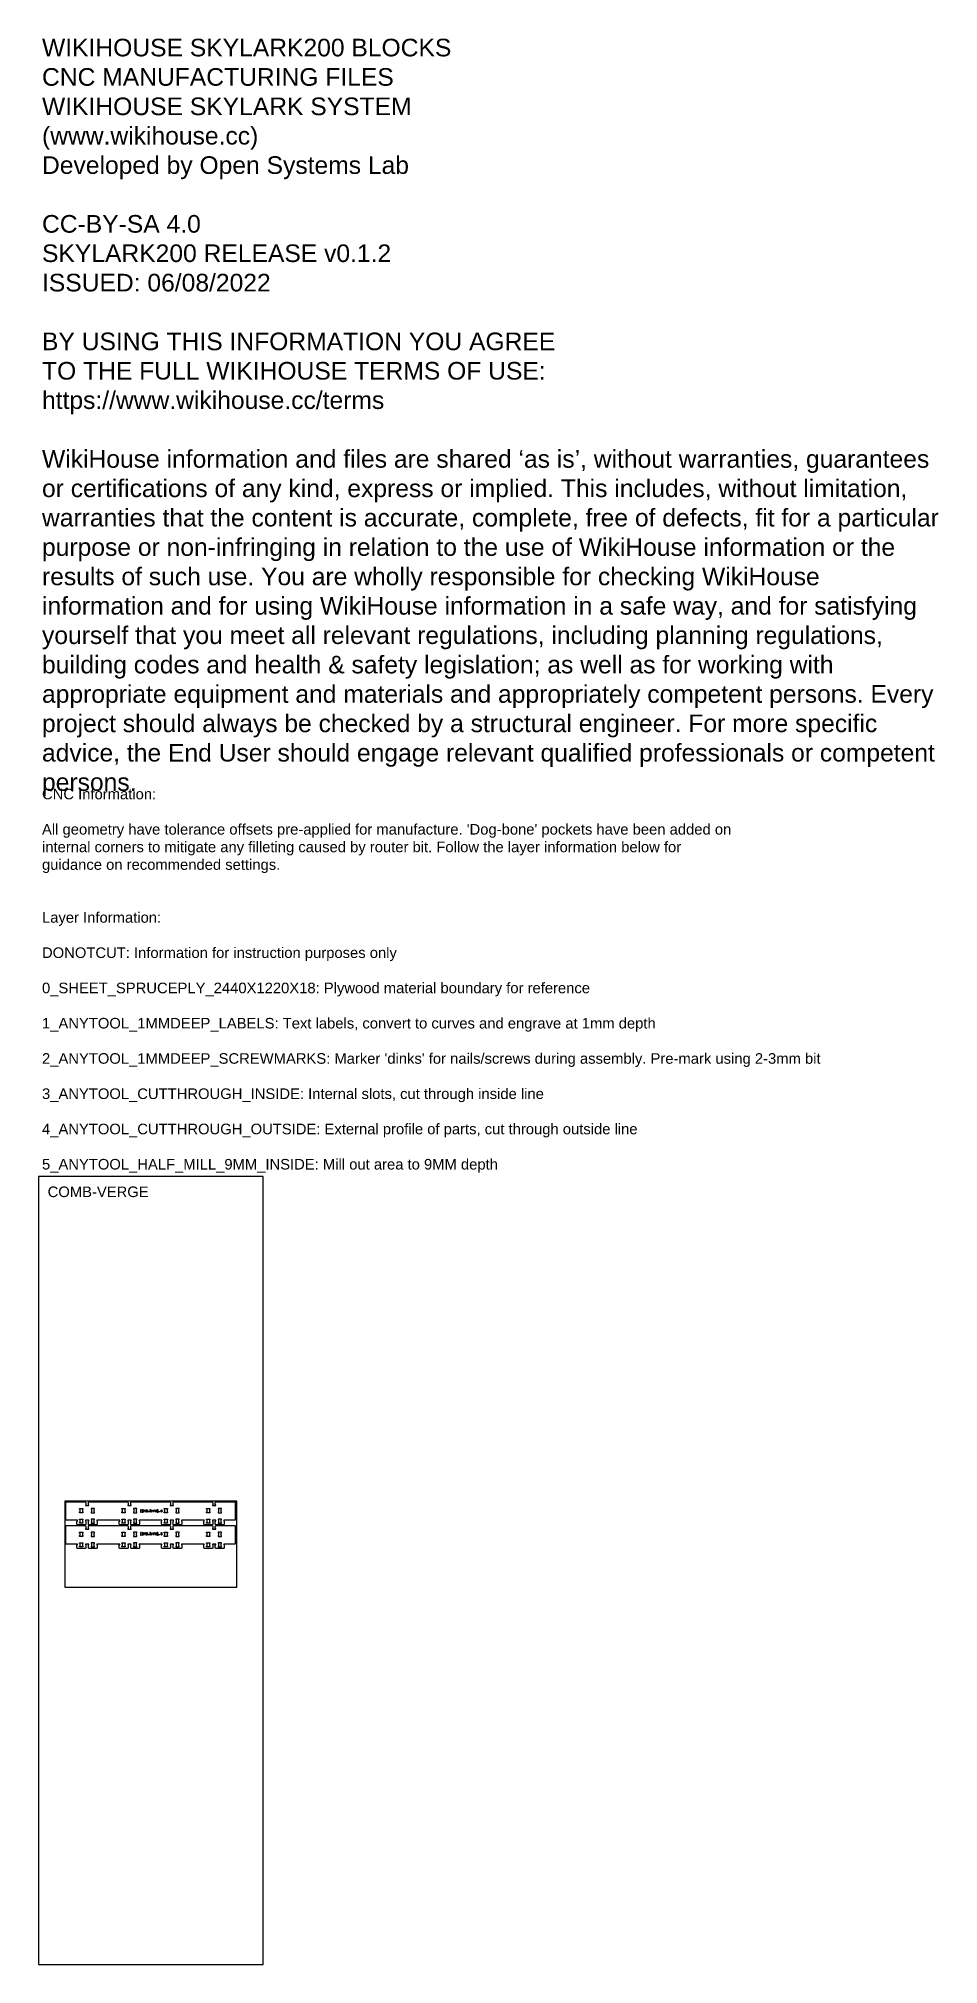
# Model space of a CAD drawing. Header units: millimetres. Extents: x 0 to 12757, y 0 to 27318.
import ezdxf

# ---------------------------------------------------------------- set-up
doc = ezdxf.new("R2010")
doc.units = ezdxf.units.MM
for name, color, linetype, true_color in [('0_SHEET_SPRUCEPLY_2440X122', 1, 'Continuous', 0xff0000), ('1_ANYTOOL_1MMDEEP_LABELS_S', 2, 'Continuous', 0xffff00), ('3_ANYTOOL_CUTTHROUGH_INSID', 4, 'Continuous', 0x00ffff), ('4_ANYTOOL_CUTTHROUGH_OUTSI', 5, 'Continuous', 0x0000ff), ('DONOTCUT', 7, 'Continuous', 0xffffff)]:
    doc.layers.add(name, color=color, linetype=linetype, true_color=true_color)
doc.styles.add('Arial', font='')
doc.styles.get('Arial').set_extended_font_data('Arial')

msp = doc.modelspace()

# ---------------------------------------------------------------- linework, layer by layer
at = {"layer": '0_SHEET_SPRUCEPLY_2440X122'}
msp.add_lwpolyline([(372, 6571), (372, 5351), (2812, 5351), (2812, 6571)], close=True, dxfattribs=at)
at = {"layer": '1_ANYTOOL_1MMDEEP_LABELS_S', "color": 2, "true_color": 0xffff00}
for points in [[(1459, 6450), (1449, 6450, 0.414214), (1443, 6444), (1443, 6420, 0.414214), (1449, 6414), (1459, 6414)], [(1527, 6434), (1537, 6434, -1), (1537, 6414), (1527, 6414), (1527, 6450), (1537, 6450, -1), (1537, 6434)], [(1577, 6430), (1587, 6430, 1), (1587, 6450), (1577, 6450), (1577, 6414)], [(1459, 6125), (1449, 6125, 0.414214), (1443, 6119), (1443, 6095, 0.414214), (1449, 6089), (1459, 6089)], [(1527, 6109), (1537, 6109, -1), (1537, 6089), (1527, 6089), (1527, 6125), (1537, 6125, -1), (1537, 6109)], [(1577, 6105), (1587, 6105, 1), (1587, 6125), (1577, 6125), (1577, 6089)]]:
    msp.add_lwpolyline(points, format="xyb", dxfattribs=at)
for points in [[(1467, 6424, 1), (1487, 6424), (1487, 6440, 1), (1467, 6440)], [(1689, 6450), (1677, 6450), (1677, 6414), (1689, 6414, 0.414214), (1697, 6422), (1697, 6442, 0.414214)], [(1467, 6099, 1), (1487, 6099), (1487, 6115, 1), (1467, 6115)], [(1689, 6125), (1677, 6125), (1677, 6089), (1689, 6089, 0.414214), (1697, 6097), (1697, 6117, 0.414214)]]:
    msp.add_lwpolyline(points, format="xyb", close=True, dxfattribs=at)
for points in [[(1495, 6414), (1495, 6450), (1507, 6430), (1519, 6450), (1519, 6414)], [(1555, 6426), (1571, 6426)], [(1597, 6414), (1589, 6430)], [(1601, 6414), (1617, 6450)], [(1629, 6414), (1629, 6450), (1641, 6430), (1653, 6450), (1653, 6414)], [(1665, 6450), (1665, 6414)], [(1705, 6426), (1721, 6426)], [(1727, 6450), (1751, 6414)], [(1751, 6450), (1727, 6414)], [(1495, 6089), (1495, 6125), (1507, 6105), (1519, 6125), (1519, 6089)], [(1555, 6101), (1571, 6101)], [(1597, 6089), (1589, 6105)], [(1601, 6089), (1617, 6125)], [(1629, 6089), (1629, 6125), (1641, 6105), (1653, 6125), (1653, 6089)], [(1665, 6125), (1665, 6089)], [(1705, 6101), (1721, 6101)], [(1727, 6125), (1751, 6089)], [(1751, 6125), (1727, 6089)]]:
    msp.add_lwpolyline(points, dxfattribs=at)
at = {"layer": '3_ANYTOOL_CUTTHROUGH_INSID', "color": 4, "true_color": 0x00ffff}
for points in [[(582, 6420), (588, 6420), (588, 6456), (582, 6456), (582, 6468), (630, 6468), (630, 6456), (624, 6456), (624, 6420), (630, 6420), (630, 6408), (582, 6408)], [(582, 6420), (588, 6420), (588, 6456), (582, 6456), (582, 6468), (630, 6468), (630, 6456), (624, 6456), (624, 6420), (630, 6420), (630, 6408), (582, 6408)], [(582, 6306), (582, 6318), (630, 6318), (630, 6306), (624, 6306), (624, 6270), (630, 6270), (630, 6258), (582, 6258), (582, 6270), (588, 6270), (588, 6306)], [(582, 6306), (582, 6318), (630, 6318), (630, 6306), (624, 6306), (624, 6270), (630, 6270), (630, 6258), (582, 6258), (582, 6270), (588, 6270), (588, 6306)], [(794, 6420), (788, 6420), (788, 6456), (794, 6456), (794, 6468), (746, 6468), (746, 6456), (752, 6456), (752, 6420), (746, 6420), (746, 6408), (794, 6408)], [(794, 6420), (788, 6420), (788, 6456), (794, 6456), (794, 6468), (746, 6468), (746, 6456), (752, 6456), (752, 6420), (746, 6420), (746, 6408), (794, 6408)], [(794, 6306), (794, 6318), (746, 6318), (746, 6306), (752, 6306), (752, 6270), (746, 6270), (746, 6258), (794, 6258), (794, 6270), (788, 6270), (788, 6306)], [(794, 6306), (794, 6318), (746, 6318), (746, 6306), (752, 6306), (752, 6270), (746, 6270), (746, 6258), (794, 6258), (794, 6270), (788, 6270), (788, 6306)], [(1182, 6420), (1188, 6420), (1188, 6456), (1182, 6456), (1182, 6468), (1230, 6468), (1230, 6456), (1224, 6456), (1224, 6420), (1230, 6420), (1230, 6408), (1182, 6408)], [(1182, 6420), (1188, 6420), (1188, 6456), (1182, 6456), (1182, 6468), (1230, 6468), (1230, 6456), (1224, 6456), (1224, 6420), (1230, 6420), (1230, 6408), (1182, 6408)], [(1182, 6306), (1182, 6318), (1230, 6318), (1230, 6306), (1224, 6306), (1224, 6270), (1230, 6270), (1230, 6258), (1182, 6258), (1182, 6270), (1188, 6270), (1188, 6306)], [(1182, 6306), (1182, 6318), (1230, 6318), (1230, 6306), (1224, 6306), (1224, 6270), (1230, 6270), (1230, 6258), (1182, 6258), (1182, 6270), (1188, 6270), (1188, 6306)], [(1394, 6420), (1388, 6420), (1388, 6456), (1394, 6456), (1394, 6468), (1346, 6468), (1346, 6456), (1352, 6456), (1352, 6420), (1346, 6420), (1346, 6408), (1394, 6408)], [(1394, 6420), (1388, 6420), (1388, 6456), (1394, 6456), (1394, 6468), (1346, 6468), (1346, 6456), (1352, 6456), (1352, 6420), (1346, 6420), (1346, 6408), (1394, 6408)], [(1394, 6306), (1394, 6318), (1346, 6318), (1346, 6306), (1352, 6306), (1352, 6270), (1346, 6270), (1346, 6258), (1394, 6258), (1394, 6270), (1388, 6270), (1388, 6306)], [(1394, 6306), (1394, 6318), (1346, 6318), (1346, 6306), (1352, 6306), (1352, 6270), (1346, 6270), (1346, 6258), (1394, 6258), (1394, 6270), (1388, 6270), (1388, 6306)], [(1782, 6420), (1788, 6420), (1788, 6456), (1782, 6456), (1782, 6468), (1830, 6468), (1830, 6456), (1824, 6456), (1824, 6420), (1830, 6420), (1830, 6408), (1782, 6408)], [(1782, 6420), (1788, 6420), (1788, 6456), (1782, 6456), (1782, 6468), (1830, 6468), (1830, 6456), (1824, 6456), (1824, 6420), (1830, 6420), (1830, 6408), (1782, 6408)], [(1782, 6306), (1782, 6318), (1830, 6318), (1830, 6306), (1824, 6306), (1824, 6270), (1830, 6270), (1830, 6258), (1782, 6258), (1782, 6270), (1788, 6270), (1788, 6306)], [(1782, 6306), (1782, 6318), (1830, 6318), (1830, 6306), (1824, 6306), (1824, 6270), (1830, 6270), (1830, 6258), (1782, 6258), (1782, 6270), (1788, 6270), (1788, 6306)], [(1994, 6420), (1988, 6420), (1988, 6456), (1994, 6456), (1994, 6468), (1946, 6468), (1946, 6456), (1952, 6456), (1952, 6420), (1946, 6420), (1946, 6408), (1994, 6408)], [(1994, 6420), (1988, 6420), (1988, 6456), (1994, 6456), (1994, 6468), (1946, 6468), (1946, 6456), (1952, 6456), (1952, 6420), (1946, 6420), (1946, 6408), (1994, 6408)], [(1994, 6306), (1994, 6318), (1946, 6318), (1946, 6306), (1952, 6306), (1952, 6270), (1946, 6270), (1946, 6258), (1994, 6258), (1994, 6270), (1988, 6270), (1988, 6306)], [(1994, 6306), (1994, 6318), (1946, 6318), (1946, 6306), (1952, 6306), (1952, 6270), (1946, 6270), (1946, 6258), (1994, 6258), (1994, 6270), (1988, 6270), (1988, 6306)], [(2382, 6420), (2388, 6420), (2388, 6456), (2382, 6456), (2382, 6468), (2430, 6468), (2430, 6456), (2424, 6456), (2424, 6420), (2430, 6420), (2430, 6408), (2382, 6408)], [(2382, 6420), (2388, 6420), (2388, 6456), (2382, 6456), (2382, 6468), (2430, 6468), (2430, 6456), (2424, 6456), (2424, 6420), (2430, 6420), (2430, 6408), (2382, 6408)], [(2382, 6306), (2382, 6318), (2430, 6318), (2430, 6306), (2424, 6306), (2424, 6270), (2430, 6270), (2430, 6258), (2382, 6258), (2382, 6270), (2388, 6270), (2388, 6306)], [(2382, 6306), (2382, 6318), (2430, 6318), (2430, 6306), (2424, 6306), (2424, 6270), (2430, 6270), (2430, 6258), (2382, 6258), (2382, 6270), (2388, 6270), (2388, 6306)], [(2594, 6420), (2588, 6420), (2588, 6456), (2594, 6456), (2594, 6468), (2546, 6468), (2546, 6456), (2552, 6456), (2552, 6420), (2546, 6420), (2546, 6408), (2594, 6408)], [(2594, 6420), (2588, 6420), (2588, 6456), (2594, 6456), (2594, 6468), (2546, 6468), (2546, 6456), (2552, 6456), (2552, 6420), (2546, 6420), (2546, 6408), (2594, 6408)], [(2594, 6306), (2594, 6318), (2546, 6318), (2546, 6306), (2552, 6306), (2552, 6270), (2546, 6270), (2546, 6258), (2594, 6258), (2594, 6270), (2588, 6270), (2588, 6306)], [(2594, 6306), (2594, 6318), (2546, 6318), (2546, 6306), (2552, 6306), (2552, 6270), (2546, 6270), (2546, 6258), (2594, 6258), (2594, 6270), (2588, 6270), (2588, 6306)], [(582, 6084), (588, 6084), (588, 6120), (582, 6120), (582, 6132), (630, 6132), (630, 6120), (624, 6120), (624, 6084), (630, 6084), (630, 6072), (582, 6072)], [(582, 6084), (588, 6084), (588, 6120), (582, 6120), (582, 6132), (630, 6132), (630, 6120), (624, 6120), (624, 6084), (630, 6084), (630, 6072), (582, 6072)], [(794, 6084), (788, 6084), (788, 6120), (794, 6120), (794, 6132), (746, 6132), (746, 6120), (752, 6120), (752, 6084), (746, 6084), (746, 6072), (794, 6072)], [(794, 6084), (788, 6084), (788, 6120), (794, 6120), (794, 6132), (746, 6132), (746, 6120), (752, 6120), (752, 6084), (746, 6084), (746, 6072), (794, 6072)], [(1182, 6084), (1188, 6084), (1188, 6120), (1182, 6120), (1182, 6132), (1230, 6132), (1230, 6120), (1224, 6120), (1224, 6084), (1230, 6084), (1230, 6072), (1182, 6072)], [(1182, 6084), (1188, 6084), (1188, 6120), (1182, 6120), (1182, 6132), (1230, 6132), (1230, 6120), (1224, 6120), (1224, 6084), (1230, 6084), (1230, 6072), (1182, 6072)], [(1394, 6084), (1388, 6084), (1388, 6120), (1394, 6120), (1394, 6132), (1346, 6132), (1346, 6120), (1352, 6120), (1352, 6084), (1346, 6084), (1346, 6072), (1394, 6072)], [(1394, 6084), (1388, 6084), (1388, 6120), (1394, 6120), (1394, 6132), (1346, 6132), (1346, 6120), (1352, 6120), (1352, 6084), (1346, 6084), (1346, 6072), (1394, 6072)], [(1782, 6084), (1788, 6084), (1788, 6120), (1782, 6120), (1782, 6132), (1830, 6132), (1830, 6120), (1824, 6120), (1824, 6084), (1830, 6084), (1830, 6072), (1782, 6072)], [(1782, 6084), (1788, 6084), (1788, 6120), (1782, 6120), (1782, 6132), (1830, 6132), (1830, 6120), (1824, 6120), (1824, 6084), (1830, 6084), (1830, 6072), (1782, 6072)], [(1994, 6084), (1988, 6084), (1988, 6120), (1994, 6120), (1994, 6132), (1946, 6132), (1946, 6120), (1952, 6120), (1952, 6084), (1946, 6084), (1946, 6072), (1994, 6072)], [(1994, 6084), (1988, 6084), (1988, 6120), (1994, 6120), (1994, 6132), (1946, 6132), (1946, 6120), (1952, 6120), (1952, 6084), (1946, 6084), (1946, 6072), (1994, 6072)], [(2382, 6084), (2388, 6084), (2388, 6120), (2382, 6120), (2382, 6132), (2430, 6132), (2430, 6120), (2424, 6120), (2424, 6084), (2430, 6084), (2430, 6072), (2382, 6072)], [(2382, 6084), (2388, 6084), (2388, 6120), (2382, 6120), (2382, 6132), (2430, 6132), (2430, 6120), (2424, 6120), (2424, 6084), (2430, 6084), (2430, 6072), (2382, 6072)], [(2594, 6084), (2588, 6084), (2588, 6120), (2594, 6120), (2594, 6132), (2546, 6132), (2546, 6120), (2552, 6120), (2552, 6084), (2546, 6084), (2546, 6072), (2594, 6072)], [(2594, 6084), (2588, 6084), (2588, 6120), (2594, 6120), (2594, 6132), (2546, 6132), (2546, 6120), (2552, 6120), (2552, 6084), (2546, 6084), (2546, 6072), (2594, 6072)], [(582, 5970), (582, 5982), (630, 5982), (630, 5970), (624, 5970), (624, 5934), (630, 5934), (630, 5922), (582, 5922), (582, 5934), (588, 5934), (588, 5970)], [(582, 5970), (582, 5982), (630, 5982), (630, 5970), (624, 5970), (624, 5934), (630, 5934), (630, 5922), (582, 5922), (582, 5934), (588, 5934), (588, 5970)], [(794, 5970), (794, 5982), (746, 5982), (746, 5970), (752, 5970), (752, 5934), (746, 5934), (746, 5922), (794, 5922), (794, 5934), (788, 5934), (788, 5970)], [(794, 5970), (794, 5982), (746, 5982), (746, 5970), (752, 5970), (752, 5934), (746, 5934), (746, 5922), (794, 5922), (794, 5934), (788, 5934), (788, 5970)], [(1182, 5970), (1182, 5982), (1230, 5982), (1230, 5970), (1224, 5970), (1224, 5934), (1230, 5934), (1230, 5922), (1182, 5922), (1182, 5934), (1188, 5934), (1188, 5970)], [(1182, 5970), (1182, 5982), (1230, 5982), (1230, 5970), (1224, 5970), (1224, 5934), (1230, 5934), (1230, 5922), (1182, 5922), (1182, 5934), (1188, 5934), (1188, 5970)], [(1394, 5970), (1394, 5982), (1346, 5982), (1346, 5970), (1352, 5970), (1352, 5934), (1346, 5934), (1346, 5922), (1394, 5922), (1394, 5934), (1388, 5934), (1388, 5970)], [(1394, 5970), (1394, 5982), (1346, 5982), (1346, 5970), (1352, 5970), (1352, 5934), (1346, 5934), (1346, 5922), (1394, 5922), (1394, 5934), (1388, 5934), (1388, 5970)], [(1782, 5970), (1782, 5982), (1830, 5982), (1830, 5970), (1824, 5970), (1824, 5934), (1830, 5934), (1830, 5922), (1782, 5922), (1782, 5934), (1788, 5934), (1788, 5970)], [(1782, 5970), (1782, 5982), (1830, 5982), (1830, 5970), (1824, 5970), (1824, 5934), (1830, 5934), (1830, 5922), (1782, 5922), (1782, 5934), (1788, 5934), (1788, 5970)], [(1994, 5970), (1994, 5982), (1946, 5982), (1946, 5970), (1952, 5970), (1952, 5934), (1946, 5934), (1946, 5922), (1994, 5922), (1994, 5934), (1988, 5934), (1988, 5970)], [(1994, 5970), (1994, 5982), (1946, 5982), (1946, 5970), (1952, 5970), (1952, 5934), (1946, 5934), (1946, 5922), (1994, 5922), (1994, 5934), (1988, 5934), (1988, 5970)], [(2382, 5970), (2382, 5982), (2430, 5982), (2430, 5970), (2424, 5970), (2424, 5934), (2430, 5934), (2430, 5922), (2382, 5922), (2382, 5934), (2388, 5934), (2388, 5970)], [(2382, 5970), (2382, 5982), (2430, 5982), (2430, 5970), (2424, 5970), (2424, 5934), (2430, 5934), (2430, 5922), (2382, 5922), (2382, 5934), (2388, 5934), (2388, 5970)], [(2594, 5970), (2594, 5982), (2546, 5982), (2546, 5970), (2552, 5970), (2552, 5934), (2546, 5934), (2546, 5922), (2594, 5922), (2594, 5934), (2588, 5934), (2588, 5970)], [(2594, 5970), (2594, 5982), (2546, 5982), (2546, 5970), (2552, 5970), (2552, 5934), (2546, 5934), (2546, 5922), (2594, 5922), (2594, 5934), (2588, 5934), (2588, 5970)]]:
    msp.add_lwpolyline(points, close=True, dxfattribs=at)
at = {"layer": '4_ANYTOOL_CUTTHROUGH_OUTSI', "color": 5, "true_color": 0x0000ff}
for points in [[(664, 6521), (664, 6509), (712, 6509), (712, 6521), (706, 6521), (706, 6550), (706, 6550, -0.414214), (718, 6562), (1258, 6562, -0.414214), (1270, 6550), (1270, 6521), (1264, 6521), (1264, 6509), (1312, 6509), (1312, 6521), (1306, 6521), (1306, 6550), (1306, 6550, -0.414214), (1318, 6562), (1858, 6562, -0.414214), (1870, 6550), (1870, 6521), (1864, 6521), (1864, 6509), (1912, 6509), (1912, 6521), (1906, 6521), (1906, 6550), (1906, 6550, -0.414214), (1918, 6562), (2458, 6562, -0.414214), (2470, 6550), (2470, 6521), (2464, 6521), (2464, 6509), (2512, 6509), (2512, 6521), (2506, 6521), (2506, 6550), (2506, 6550, -0.198912), (2509, 6559, -0.198912), (2518, 6562), (2788, 6562), (2788, 6300), (2626, 6300), (2626, 6288), (2632, 6288), (2632, 6248), (2632, 6248, -0.414214), (2620, 6236), (2518, 6236), (2518, 6236), (2517, 6236), (2517, 6236), (2517, 6236), (2516, 6236), (2516, 6237), (2516, 6237), (2516, 6237), (2515, 6237), (2515, 6237), (2515, 6237), (2515, 6237), (2514, 6237), (2514, 6237), (2514, 6237), (2513, 6237), (2513, 6237), (2513, 6237), (2513, 6238), (2512, 6238), (2512, 6238), (2512, 6238), (2512, 6238), (2511, 6238), (2511, 6238), (2511, 6239), (2511, 6239), (2510, 6239), (2510, 6239), (2510, 6239), (2510, 6240), (2509, 6240), (2509, 6240), (2509, 6240), (2509, 6241), (2509, 6241), (2508, 6241), (2508, 6241), (2508, 6241), (2508, 6242), (2508, 6242), (2508, 6242), (2508, 6242), (2507, 6243), (2507, 6243), (2507, 6243), (2507, 6244), (2507, 6244), (2507, 6244), (2507, 6244), (2507, 6245), (2507, 6245), (2506, 6245), (2506, 6245), (2506, 6246), (2506, 6246), (2506, 6246), (2506, 6247), (2506, 6247), (2506, 6247), (2506, 6247), (2506, 6248), (2506, 6248), (2506, 6248), (2506, 6288), (2512, 6288), (2512, 6300), (2464, 6300), (2464, 6288), (2470, 6288), (2470, 6248), (2470, 6248), (2470, 6248), (2470, 6248), (2470, 6247), (2470, 6247), (2469, 6247), (2469, 6247), (2469, 6246), (2469, 6246), (2469, 6246), (2469, 6245), (2469, 6245), (2469, 6245), (2469, 6245), (2469, 6244), (2469, 6244), (2469, 6244), (2469, 6244), (2468, 6243), (2468, 6243), (2468, 6243), (2468, 6242), (2468, 6242), (2468, 6242), (2468, 6242), (2467, 6241), (2467, 6241), (2467, 6241), (2467, 6241), (2467, 6241), (2467, 6240), (2466, 6240), (2466, 6240), (2466, 6240), (2466, 6239), (2465, 6239), (2465, 6239), (2465, 6239), (2465, 6239), (2464, 6238), (2464, 6238), (2464, 6238), (2464, 6238), (2463, 6238), (2463, 6238), (2463, 6238), (2463, 6237), (2462, 6237), (2462, 6237), (2462, 6237), (2462, 6237), (2461, 6237), (2461, 6237), (2461, 6237), (2460, 6237), (2460, 6237), (2460, 6237), (2460, 6237), (2459, 6237), (2459, 6236), (2459, 6236), (2459, 6236), (2458, 6236), (2458, 6236), (2458, 6236), (2356, 6236, -0.414214), (2344, 6248), (2344, 6288), (2350, 6288), (2350, 6300), (2026, 6300), (2026, 6288), (2032, 6288), (2032, 6248), (2032, 6248, -0.414214), (2020, 6236), (1918, 6236), (1918, 6236), (1917, 6236), (1917, 6236), (1917, 6236), (1916, 6236), (1916, 6237), (1916, 6237), (1916, 6237), (1915, 6237), (1915, 6237), (1915, 6237), (1915, 6237), (1914, 6237), (1914, 6237), (1914, 6237), (1913, 6237), (1913, 6237), (1913, 6237), (1913, 6238), (1912, 6238), (1912, 6238), (1912, 6238), (1912, 6238), (1911, 6238), (1911, 6238), (1911, 6239), (1911, 6239), (1910, 6239), (1910, 6239), (1910, 6239), (1910, 6240), (1909, 6240), (1909, 6240), (1909, 6240), (1909, 6241), (1909, 6241), (1908, 6241), (1908, 6241), (1908, 6241), (1908, 6242), (1908, 6242), (1908, 6242), (1908, 6242), (1907, 6243), (1907, 6243), (1907, 6243), (1907, 6244), (1907, 6244), (1907, 6244), (1907, 6244), (1907, 6245), (1907, 6245), (1906, 6245), (1906, 6245), (1906, 6246), (1906, 6246), (1906, 6246), (1906, 6247), (1906, 6247), (1906, 6247), (1906, 6247), (1906, 6248), (1906, 6248), (1906, 6248), (1906, 6288), (1912, 6288), (1912, 6300), (1864, 6300), (1864, 6288), (1870, 6288), (1870, 6248), (1870, 6248), (1870, 6248), (1870, 6248), (1870, 6247), (1869, 6247), (1869, 6247), (1869, 6247), (1869, 6246), (1869, 6246), (1869, 6246), (1869, 6245), (1869, 6245), (1869, 6245), (1869, 6245), (1869, 6244), (1869, 6244), (1869, 6244), (1869, 6244), (1868, 6243), (1868, 6243), (1868, 6243), (1868, 6242), (1868, 6242), (1868, 6242), (1868, 6242), (1867, 6241), (1867, 6241), (1867, 6241), (1867, 6241), (1867, 6241), (1867, 6240), (1866, 6240), (1866, 6240), (1866, 6240), (1866, 6239), (1865, 6239), (1865, 6239), (1865, 6239), (1865, 6239), (1864, 6238), (1864, 6238), (1864, 6238), (1864, 6238), (1863, 6238), (1863, 6238), (1863, 6238), (1863, 6237), (1862, 6237), (1862, 6237), (1862, 6237), (1862, 6237), (1861, 6237), (1861, 6237), (1861, 6237), (1860, 6237), (1860, 6237), (1860, 6237), (1860, 6237), (1859, 6237), (1859, 6236), (1859, 6236), (1859, 6236), (1858, 6236), (1858, 6236), (1858, 6236), (1756, 6236, -0.414214), (1744, 6248), (1744, 6288), (1750, 6288), (1750, 6300), (1426, 6300), (1426, 6288), (1432, 6288), (1432, 6248), (1432, 6248, -0.414214), (1420, 6236), (1318, 6236), (1318, 6236), (1317, 6236), (1317, 6236), (1317, 6236), (1316, 6236), (1316, 6237), (1316, 6237), (1316, 6237), (1315, 6237), (1315, 6237), (1315, 6237), (1315, 6237), (1314, 6237), (1314, 6237), (1314, 6237), (1313, 6237), (1313, 6237), (1313, 6237), (1313, 6238), (1312, 6238), (1312, 6238), (1312, 6238), (1312, 6238), (1311, 6238), (1311, 6238), (1311, 6239), (1311, 6239), (1310, 6239), (1310, 6239), (1310, 6239), (1310, 6240), (1309, 6240), (1309, 6240), (1309, 6240), (1309, 6241), (1309, 6241), (1308, 6241), (1308, 6241), (1308, 6241), (1308, 6242), (1308, 6242), (1308, 6242), (1307, 6242), (1307, 6243), (1307, 6243), (1307, 6243), (1307, 6244), (1307, 6244), (1307, 6244), (1307, 6244), (1307, 6245), (1307, 6245), (1306, 6245), (1306, 6245), (1306, 6246), (1306, 6246), (1306, 6246), (1306, 6247), (1306, 6247), (1306, 6247), (1306, 6247), (1306, 6248), (1306, 6248), (1306, 6248), (1306, 6288), (1312, 6288), (1312, 6300), (1264, 6300), (1264, 6288), (1270, 6288), (1270, 6248), (1270, 6248), (1270, 6248), (1270, 6248), (1270, 6247), (1269, 6247), (1269, 6247), (1269, 6247), (1269, 6246), (1269, 6246), (1269, 6246), (1269, 6245), (1269, 6245), (1269, 6245), (1269, 6245), (1269, 6244), (1269, 6244), (1269, 6244), (1269, 6244), (1268, 6243), (1268, 6243), (1268, 6243), (1268, 6242), (1268, 6242), (1268, 6242), (1268, 6242), (1267, 6241), (1267, 6241), (1267, 6241), (1267, 6241), (1267, 6241), (1267, 6240), (1266, 6240), (1266, 6240), (1266, 6240), (1266, 6239), (1265, 6239), (1265, 6239), (1265, 6239), (1265, 6239), (1264, 6238), (1264, 6238), (1264, 6238), (1264, 6238), (1263, 6238), (1263, 6238), (1263, 6238), (1263, 6237), (1262, 6237), (1262, 6237), (1262, 6237), (1262, 6237), (1261, 6237), (1261, 6237), (1261, 6237), (1260, 6237), (1260, 6237), (1260, 6237), (1260, 6237), (1259, 6237), (1259, 6236), (1259, 6236), (1259, 6236), (1258, 6236), (1258, 6236), (1258, 6236), (1156, 6236, -0.414214), (1144, 6248), (1144, 6288), (1150, 6288), (1150, 6300), (826, 6300), (826, 6288), (832, 6288), (832, 6248), (832, 6248, -0.414214), (820, 6236), (718, 6236), (718, 6236), (717, 6236), (717, 6236), (717, 6236), (716, 6236), (716, 6237), (716, 6237), (716, 6237), (715, 6237), (715, 6237), (715, 6237), (715, 6237), (714, 6237), (714, 6237), (714, 6237), (713, 6237), (713, 6237), (713, 6237), (713, 6238), (712, 6238), (712, 6238), (712, 6238), (712, 6238), (711, 6238), (711, 6238), (711, 6239), (711, 6239), (710, 6239), (710, 6239), (710, 6239), (710, 6240), (709, 6240), (709, 6240), (709, 6240), (709, 6241), (709, 6241), (708, 6241), (708, 6241), (708, 6241), (708, 6242), (708, 6242), (708, 6242), (707, 6242), (707, 6243), (707, 6243), (707, 6243), (707, 6244), (707, 6244), (707, 6244), (707, 6244), (707, 6245), (706, 6245), (706, 6245), (706, 6245), (706, 6246), (706, 6246), (706, 6246), (706, 6247), (706, 6247), (706, 6247), (706, 6247), (706, 6248), (706, 6248), (706, 6248), (706, 6288), (712, 6288), (712, 6300), (664, 6300), (664, 6288), (670, 6288), (670, 6248), (670, 6248), (670, 6248), (670, 6248), (670, 6247), (669, 6247), (669, 6247), (669, 6247), (669, 6246), (669, 6246), (669, 6246), (669, 6245), (669, 6245), (669, 6245), (669, 6245), (669, 6244), (669, 6244), (669, 6244), (669, 6244), (668, 6243), (668, 6243), (668, 6243), (668, 6242), (668, 6242), (668, 6242), (668, 6242), (667, 6241), (667, 6241), (667, 6241), (667, 6241), (667, 6241), (667, 6240), (666, 6240), (666, 6240), (666, 6240), (666, 6239), (665, 6239), (665, 6239), (665, 6239), (665, 6239), (664, 6238), (664, 6238), (664, 6238), (664, 6238), (663, 6238), (663, 6238), (663, 6238), (663, 6237), (662, 6237), (662, 6237), (662, 6237), (662, 6237), (661, 6237), (661, 6237), (661, 6237), (660, 6237), (660, 6237), (660, 6237), (660, 6237), (659, 6237), (659, 6236), (659, 6236), (659, 6236), (658, 6236), (658, 6236), (658, 6236), (556, 6236, -0.414214), (544, 6248), (544, 6288), (550, 6288), (550, 6300), (388, 6300), (388, 6562), (658, 6562), (658, 6562, -0.198912), (666, 6559, -0.198912), (670, 6550), (670, 6521), (664, 6521), (664, 6521)], [(664, 6185), (664, 6173), (712, 6173), (712, 6185), (706, 6185), (706, 6214), (706, 6214, -0.414214), (718, 6226), (1258, 6226, -0.414214), (1270, 6214), (1270, 6185), (1264, 6185), (1264, 6173), (1312, 6173), (1312, 6185), (1306, 6185), (1306, 6214), (1306, 6214, -0.414214), (1318, 6226), (1858, 6226, -0.414214), (1870, 6214), (1870, 6185), (1864, 6185), (1864, 6173), (1912, 6173), (1912, 6185), (1906, 6185), (1906, 6214), (1906, 6214, -0.414214), (1918, 6226), (2458, 6226, -0.414214), (2470, 6214), (2470, 6185), (2464, 6185), (2464, 6173), (2512, 6173), (2512, 6185), (2506, 6185), (2506, 6214), (2506, 6214, -0.198912), (2509, 6222, -0.198912), (2518, 6226), (2788, 6226), (2788, 5964), (2626, 5964), (2626, 5952), (2632, 5952), (2632, 5912), (2632, 5912, -0.414214), (2620, 5900), (2518, 5900), (2518, 5900), (2517, 5900), (2517, 5900), (2517, 5900), (2516, 5900), (2516, 5900), (2516, 5900), (2516, 5900), (2515, 5900), (2515, 5900), (2515, 5900), (2515, 5901), (2514, 5901), (2514, 5901), (2514, 5901), (2513, 5901), (2513, 5901), (2513, 5901), (2513, 5901), (2512, 5901), (2512, 5902), (2512, 5902), (2512, 5902), (2511, 5902), (2511, 5902), (2511, 5902), (2511, 5903), (2510, 5903), (2510, 5903), (2510, 5903), (2510, 5903), (2509, 5904), (2509, 5904), (2509, 5904), (2509, 5904), (2509, 5904), (2508, 5905), (2508, 5905), (2508, 5905), (2508, 5905), (2508, 5906), (2508, 5906), (2508, 5906), (2507, 5906), (2507, 5907), (2507, 5907), (2507, 5907), (2507, 5908), (2507, 5908), (2507, 5908), (2507, 5908), (2507, 5909), (2506, 5909), (2506, 5909), (2506, 5909), (2506, 5910), (2506, 5910), (2506, 5910), (2506, 5911), (2506, 5911), (2506, 5911), (2506, 5911), (2506, 5912), (2506, 5912), (2506, 5952), (2512, 5952), (2512, 5964), (2464, 5964), (2464, 5952), (2470, 5952), (2470, 5912), (2470, 5912), (2470, 5912), (2470, 5911), (2470, 5911), (2470, 5911), (2469, 5911), (2469, 5910), (2469, 5910), (2469, 5910), (2469, 5909), (2469, 5909), (2469, 5909), (2469, 5909), (2469, 5908), (2469, 5908), (2469, 5908), (2469, 5908), (2469, 5907), (2468, 5907), (2468, 5907), (2468, 5906), (2468, 5906), (2468, 5906), (2468, 5906), (2468, 5905), (2467, 5905), (2467, 5905), (2467, 5905), (2467, 5904), (2467, 5904), (2467, 5904), (2466, 5904), (2466, 5904), (2466, 5903), (2466, 5903), (2465, 5903), (2465, 5903), (2465, 5903), (2465, 5902), (2464, 5902), (2464, 5902), (2464, 5902), (2464, 5902), (2463, 5902), (2463, 5901), (2463, 5901), (2463, 5901), (2462, 5901), (2462, 5901), (2462, 5901), (2462, 5901), (2461, 5901), (2461, 5901), (2461, 5900), (2460, 5900), (2460, 5900), (2460, 5900), (2460, 5900), (2459, 5900), (2459, 5900), (2459, 5900), (2459, 5900), (2458, 5900), (2458, 5900), (2458, 5900), (2356, 5900, -0.414214), (2344, 5912), (2344, 5952), (2350, 5952), (2350, 5964), (2026, 5964), (2026, 5952), (2032, 5952), (2032, 5912), (2032, 5912, -0.414214), (2020, 5900), (1918, 5900), (1918, 5900), (1917, 5900), (1917, 5900), (1917, 5900), (1916, 5900), (1916, 5900), (1916, 5900), (1916, 5900), (1915, 5900), (1915, 5900), (1915, 5900), (1915, 5901), (1914, 5901), (1914, 5901), (1914, 5901), (1913, 5901), (1913, 5901), (1913, 5901), (1913, 5901), (1912, 5901), (1912, 5902), (1912, 5902), (1912, 5902), (1911, 5902), (1911, 5902), (1911, 5902), (1911, 5903), (1910, 5903), (1910, 5903), (1910, 5903), (1910, 5903), (1909, 5904), (1909, 5904), (1909, 5904), (1909, 5904), (1909, 5904), (1908, 5905), (1908, 5905), (1908, 5905), (1908, 5905), (1908, 5906), (1908, 5906), (1908, 5906), (1907, 5906), (1907, 5907), (1907, 5907), (1907, 5907), (1907, 5908), (1907, 5908), (1907, 5908), (1907, 5908), (1907, 5909), (1906, 5909), (1906, 5909), (1906, 5909), (1906, 5910), (1906, 5910), (1906, 5910), (1906, 5911), (1906, 5911), (1906, 5911), (1906, 5911), (1906, 5912), (1906, 5912), (1906, 5952), (1912, 5952), (1912, 5964), (1864, 5964), (1864, 5952), (1870, 5952), (1870, 5912), (1870, 5912), (1870, 5912), (1870, 5911), (1870, 5911), (1869, 5911), (1869, 5911), (1869, 5910), (1869, 5910), (1869, 5910), (1869, 5909), (1869, 5909), (1869, 5909), (1869, 5909), (1869, 5908), (1869, 5908), (1869, 5908), (1869, 5908), (1869, 5907), (1868, 5907), (1868, 5907), (1868, 5906), (1868, 5906), (1868, 5906), (1868, 5906), (1868, 5905), (1867, 5905), (1867, 5905), (1867, 5905), (1867, 5904), (1867, 5904), (1867, 5904), (1866, 5904), (1866, 5904), (1866, 5903), (1866, 5903), (1865, 5903), (1865, 5903), (1865, 5903), (1865, 5902), (1864, 5902), (1864, 5902), (1864, 5902), (1864, 5902), (1863, 5902), (1863, 5901), (1863, 5901), (1863, 5901), (1862, 5901), (1862, 5901), (1862, 5901), (1862, 5901), (1861, 5901), (1861, 5901), (1861, 5900), (1860, 5900), (1860, 5900), (1860, 5900), (1860, 5900), (1859, 5900), (1859, 5900), (1859, 5900), (1859, 5900), (1858, 5900), (1858, 5900), (1858, 5900), (1756, 5900, -0.414214), (1744, 5912), (1744, 5952), (1750, 5952), (1750, 5964), (1426, 5964), (1426, 5952), (1432, 5952), (1432, 5912), (1432, 5912, -0.414214), (1420, 5900), (1318, 5900), (1318, 5900), (1317, 5900), (1317, 5900), (1317, 5900), (1316, 5900), (1316, 5900), (1316, 5900), (1316, 5900), (1315, 5900), (1315, 5900), (1315, 5900), (1315, 5901), (1314, 5901), (1314, 5901), (1314, 5901), (1313, 5901), (1313, 5901), (1313, 5901), (1313, 5901), (1312, 5901), (1312, 5902), (1312, 5902), (1312, 5902), (1311, 5902), (1311, 5902), (1311, 5902), (1311, 5903), (1310, 5903), (1310, 5903), (1310, 5903), (1310, 5903), (1309, 5904), (1309, 5904), (1309, 5904), (1309, 5904), (1309, 5904), (1308, 5905), (1308, 5905), (1308, 5905), (1308, 5905), (1308, 5906), (1308, 5906), (1307, 5906), (1307, 5906), (1307, 5907), (1307, 5907), (1307, 5907), (1307, 5908), (1307, 5908), (1307, 5908), (1307, 5908), (1307, 5909), (1306, 5909), (1306, 5909), (1306, 5909), (1306, 5910), (1306, 5910), (1306, 5910), (1306, 5911), (1306, 5911), (1306, 5911), (1306, 5911), (1306, 5912), (1306, 5912), (1306, 5952), (1312, 5952), (1312, 5964), (1264, 5964), (1264, 5952), (1270, 5952), (1270, 5912), (1270, 5912), (1270, 5912), (1270, 5911), (1270, 5911), (1269, 5911), (1269, 5911), (1269, 5910), (1269, 5910), (1269, 5910), (1269, 5909), (1269, 5909), (1269, 5909), (1269, 5909), (1269, 5908), (1269, 5908), (1269, 5908), (1269, 5908), (1269, 5907), (1268, 5907), (1268, 5907), (1268, 5906), (1268, 5906), (1268, 5906), (1268, 5906), (1268, 5905), (1267, 5905), (1267, 5905), (1267, 5905), (1267, 5904), (1267, 5904), (1267, 5904), (1266, 5904), (1266, 5904), (1266, 5903), (1266, 5903), (1265, 5903), (1265, 5903), (1265, 5903), (1265, 5902), (1264, 5902), (1264, 5902), (1264, 5902), (1264, 5902), (1263, 5902), (1263, 5901), (1263, 5901), (1263, 5901), (1262, 5901), (1262, 5901), (1262, 5901), (1262, 5901), (1261, 5901), (1261, 5901), (1261, 5900), (1260, 5900), (1260, 5900), (1260, 5900), (1260, 5900), (1259, 5900), (1259, 5900), (1259, 5900), (1259, 5900), (1258, 5900), (1258, 5900), (1258, 5900), (1156, 5900, -0.414214), (1144, 5912), (1144, 5952), (1150, 5952), (1150, 5964), (826, 5964), (826, 5952), (832, 5952), (832, 5912), (832, 5912, -0.414214), (820, 5900), (718, 5900), (718, 5900), (717, 5900), (717, 5900), (717, 5900), (716, 5900), (716, 5900), (716, 5900), (716, 5900), (715, 5900), (715, 5900), (715, 5900), (715, 5901), (714, 5901), (714, 5901), (714, 5901), (713, 5901), (713, 5901), (713, 5901), (713, 5901), (712, 5901), (712, 5902), (712, 5902), (712, 5902), (711, 5902), (711, 5902), (711, 5902), (711, 5903), (710, 5903), (710, 5903), (710, 5903), (710, 5903), (709, 5904), (709, 5904), (709, 5904), (709, 5904), (709, 5904), (708, 5905), (708, 5905), (708, 5905), (708, 5905), (708, 5906), (708, 5906), (707, 5906), (707, 5906), (707, 5907), (707, 5907), (707, 5907), (707, 5908), (707, 5908), (707, 5908), (707, 5908), (706, 5909), (706, 5909), (706, 5909), (706, 5909), (706, 5910), (706, 5910), (706, 5910), (706, 5911), (706, 5911), (706, 5911), (706, 5911), (706, 5912), (706, 5912), (706, 5952), (712, 5952), (712, 5964), (664, 5964), (664, 5952), (670, 5952), (670, 5912), (670, 5912), (670, 5912), (670, 5911), (670, 5911), (669, 5911), (669, 5911), (669, 5910), (669, 5910), (669, 5910), (669, 5909), (669, 5909), (669, 5909), (669, 5909), (669, 5908), (669, 5908), (669, 5908), (669, 5908), (669, 5907), (668, 5907), (668, 5907), (668, 5906), (668, 5906), (668, 5906), (668, 5906), (668, 5905), (667, 5905), (667, 5905), (667, 5905), (667, 5904), (667, 5904), (667, 5904), (666, 5904), (666, 5904), (666, 5903), (666, 5903), (665, 5903), (665, 5903), (665, 5903), (665, 5902), (664, 5902), (664, 5902), (664, 5902), (664, 5902), (663, 5902), (663, 5901), (663, 5901), (663, 5901), (662, 5901), (662, 5901), (662, 5901), (662, 5901), (661, 5901), (661, 5901), (661, 5900), (660, 5900), (660, 5900), (660, 5900), (660, 5900), (659, 5900), (659, 5900), (659, 5900), (659, 5900), (658, 5900), (658, 5900), (658, 5900), (556, 5900, -0.414214), (544, 5912), (544, 5952), (550, 5952), (550, 5964), (388, 5964), (388, 6226), (658, 6226), (658, 6226, -0.198912), (666, 6222, -0.198912), (670, 6214), (670, 6185), (664, 6185), (664, 6185)]]:
    msp.add_lwpolyline(points, format="xyb", close=True, dxfattribs=at)
at = {"layer": 'DONOTCUT'}
msp.add_lwpolyline([(0, 0), (3183, 0), (3183, 11179), (0, 11179)], close=True, dxfattribs=at)

# ---------------------------------------------------------------- texts
at = {"layer": 'DONOTCUT', "attachment_point": 1, "style": 'Arial'}
for s, insert, char_height, width in [('{\\fArial;WIKIHOUSE SKYLARK200 BLOCKS}\\P{\\fArial;CNC MANUFACTURING FILES}\\P{\\fArial;WIKIHOUSE SKYLARK SYSTEM}\\P{\\fArial;(www.wikihouse.cc)}\\P{\\fArial;Developed by Open Systems Lab}\\P\\P{\\fArial;CC-BY-SA 4.0}\\P{\\fArial;SKYLARK200 RELEASE v0.1.2}\\P{\\fArial;ISSUED: 06/08/2022}\\P\\P{\\fArial;BY USING THIS INFORMATION YOU AGREE }\\P{\\fArial;TO THE FULL WIKIHOUSE TERMS OF USE:}\\P{\\fArial;https://www.wikihouse.cc/terms}\\P\\P{\\fArial;WikiHouse information and files are shared }{\\fArial;‘as is}{\\fArial;’, without warranties, guarantees }\\P{\\fArial;or certifications of any kind, express or implied. This includes, without limitation, }\\P{\\fArial;warranties that the content is accurate, complete, free of defects, fit for a particular }\\P{\\fArial;purpose or non-infringing in relation to the use of WikiHouse information or the }\\P{\\fArial;results of such use. You are wholly responsible for checking WikiHouse }\\P{\\fArial;information and for using WikiHouse information in a safe way, and for satisfying }\\P{\\fArial;yourself that you meet all relevant regulations, including planning regulations, }\\P{\\fArial;building codes and health & safety legislation; as well as for working with }\\P{\\fArial;appropriate equipment and materials and appropriately competent persons. Every }\\P{\\fArial;project should always be checked by a structural engineer. For more specific }\\P{\\fArial;advice, the End User should engage relevant qualified professionals or competent }\\P{\\fArial;persons.}\\P', (49, 27315), 250, 12895.38), ("{\\fArial;CNC Information:}\\P\\P{\\fArial;All geometry have tolerance offsets pre-applied for manufacture. 'Dog-bone' pockets have been added on}\\P{\\fArial;internal corners to mitigate any filleting caused by router bit. Follow the layer information below for}\\P{\\fArial;guidance on recommended settings.}\\P\\P\\P{\\fArial;Layer Information:}\\P\\P{\\fArial;DONOTCUT: Information for instruction purposes only}\\P\\P{\\fArial;0_SHEET_SPRUCEPLY_2440X1220X18: Plywood material boundary for reference}\\P\\P{\\fArial;1_ANYTOOL_1MMDEEP_LABELS: Text labels, convert to curves and engrave at 1mm depth}\\P\\P{\\fArial;2_ANYTOOL_1MMDEEP_SCREWMARKS: Marker 'dinks' for nails/screws during assembly. Pre-mark using 2-3mm bit}\\P\\P{\\fArial;3_ANYTOOL_CUTTHROUGH_INSIDE: Internal slots, cut through inside line}\\P\\P{\\fArial;4_ANYTOOL_CUTTHROUGH_OUTSIDE: External profile of parts, cut through outside line}\\P\\P{\\fArial;5_ANYTOOL_HALF_MILL_9MM_INSIDE: Mill out area to 9MM depth}", (49, 16677), 150, 22265.22), ('COMB-VERGE', (129, 11035, 0), 150, 3130.43)]:
    msp.add_mtext(s, dxfattribs=dict(at, insert=insert, char_height=char_height, width=width))

doc.saveas('drawing.dxf')
